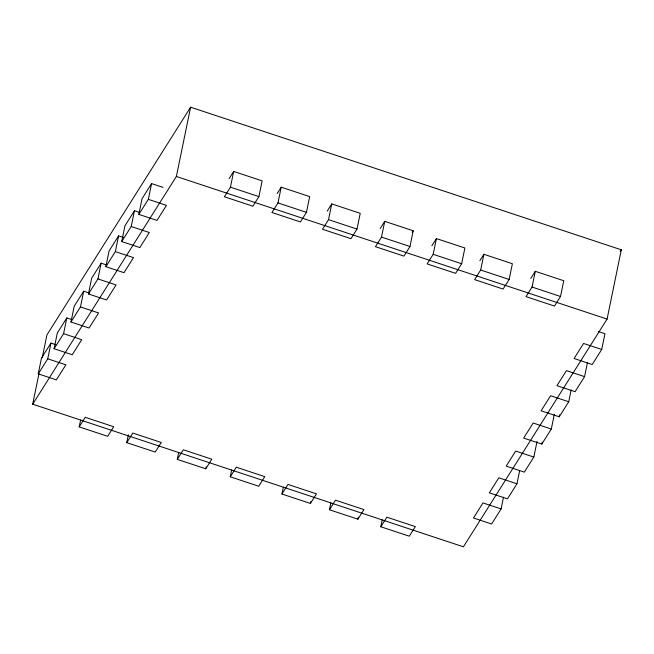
<?xml version="1.0" encoding="UTF-8"?>
<svg xmlns="http://www.w3.org/2000/svg" width="654" height="654" viewBox="0 0 654 654"><rect width="100%" height="100%" fill="white"/><g stroke="black" fill="none" stroke-linecap="round" stroke-linejoin="round"><path stroke-width="0.98" d="M38.234 373.867L47.734 358.817L65.866 364.818L56.367 379.876L38.234 373.867L41.464 358.122L50.963 343.072L55.737 344.65M42.248 357.681L46.925 334.913L190.6 107.191L621.3 249.803L607.076 319.087L463.4 546.809L32.7 404.197L38.995 373.516M47.734 358.817L50.963 343.072M54.094 348.729L63.593 333.679L81.725 339.688L72.226 354.738L54.094 348.729L57.323 332.984L66.822 317.934L71.597 319.512M63.593 333.679L66.822 317.934M70.959 322.005L80.45 306.955L98.59 312.955L89.091 328.014L70.959 322.005L74.188 306.26L83.687 291.21L89.41 293.106M80.45 306.955L83.687 291.21M88.437 293.973L97.936 278.915L116.069 284.923L106.569 299.973L88.437 293.973L91.666 278.228L101.166 263.17L106.896 265.066M97.936 278.915L101.166 263.17M105.866 266.677L115.366 251.627L133.498 257.627L123.998 272.685L105.866 266.677L109.095 250.932L118.595 235.881L123.369 237.459M79.199 426.89L85.249 417.301L113.722 426.727L107.673 436.316L79.199 426.89L80.614 419.999M115.366 251.627L118.595 235.881M121.709 241.563L131.209 226.513L149.341 232.513L139.842 247.572L121.709 241.563L124.939 225.818L134.438 210.768L139.212 212.346M131.209 226.513L134.438 210.768M138.844 214.398L148.344 199.347L166.484 205.356L156.985 220.406L138.844 214.398L142.082 198.653L151.581 183.602L163.034 187.396M148.344 199.347L151.581 183.602M32.7 404.197L176.376 176.474L190.6 107.191M126.745 442.635L132.795 433.046L161.26 442.472L155.211 452.061L126.745 442.635L128.356 434.763M230.437 187.183L233.674 171.438L262.14 180.864L258.91 196.609L252.861 206.198L224.387 196.772L230.437 187.183L258.91 196.609M177.291 459.37L183.341 449.78L211.814 459.206L205.765 468.795L177.291 459.37L178.706 452.478M205.765 468.795L206.165 466.833M277.983 202.928L281.212 187.183L309.685 196.609L306.456 212.354L300.407 221.943L271.933 212.509L277.983 202.928L306.456 212.354M230.265 476.807L236.315 467.218L264.788 476.643L258.739 486.233L230.265 476.807L231.679 469.915M328.529 219.662L331.766 203.917L360.231 213.343L357.002 229.088L350.953 238.677L322.479 229.252L328.529 219.662L357.002 229.088M281.939 494.023L287.989 484.434L316.454 493.86L310.405 503.449L281.939 494.023L283.354 487.132M310.405 503.449L310.813 501.479M381.503 237.091L384.74 221.346L413.205 230.78L409.976 246.525L403.927 256.115L375.453 246.681L381.503 237.091L409.976 246.525M329.436 509.752L335.486 500.163L363.959 509.589L357.91 519.178L329.436 509.752L330.85 502.861M357.91 519.178L358.31 517.208M433.177 254.316L436.406 238.571L464.88 247.997L461.65 263.742L455.601 273.331L427.127 263.897L433.177 254.316L461.65 263.742M380.808 526.756L386.857 517.175L415.331 526.601L409.281 536.19L380.808 526.756L382.222 519.873M480.674 270.037L483.903 254.292L512.376 263.726L509.147 279.471L503.098 289.06L474.624 279.626L480.674 270.037L509.147 279.471M532.045 287.049L535.283 271.304L563.756 280.738L560.519 296.483L554.469 306.064L525.996 296.638L532.045 287.049L560.519 296.483M501.103 508.935L482.971 502.934L473.471 517.984L491.604 523.993L501.103 508.935L503.523 497.13M516.962 483.796L498.83 477.796L489.331 492.846L507.463 498.855L516.962 483.796L519.587 471.003M533.827 457.072L515.687 451.072L506.188 466.122L524.328 472.123L533.827 457.072L537.057 441.327M554.339 414.276L551.306 429.04L533.173 423.032L523.674 438.09L541.806 444.091L542.215 442.12M571.155 389.931L568.735 401.744L550.594 395.744L541.103 410.794L559.235 416.794L559.636 414.832M584.578 376.63L566.446 370.63L556.946 385.68L575.079 391.689L584.578 376.63L587.406 362.856M601.713 349.465L583.581 343.464L574.081 358.515L592.222 364.523L601.713 349.465L604.95 333.72L598.263 331.513M229.137 178.632L233.674 171.438M277.182 193.568L281.212 187.183M327.229 211.111L331.766 203.917M380.203 228.54L384.74 221.346M412.2 232.374L413.205 230.78M431.869 245.757L436.406 238.571M479.873 260.684L483.903 254.292M530.746 278.498L535.283 271.304M620.213 251.528L621.3 249.803M541.806 444.091L551.306 429.04M559.235 416.794L568.735 401.744M176.376 176.474L607.076 319.087"/></g></svg>
